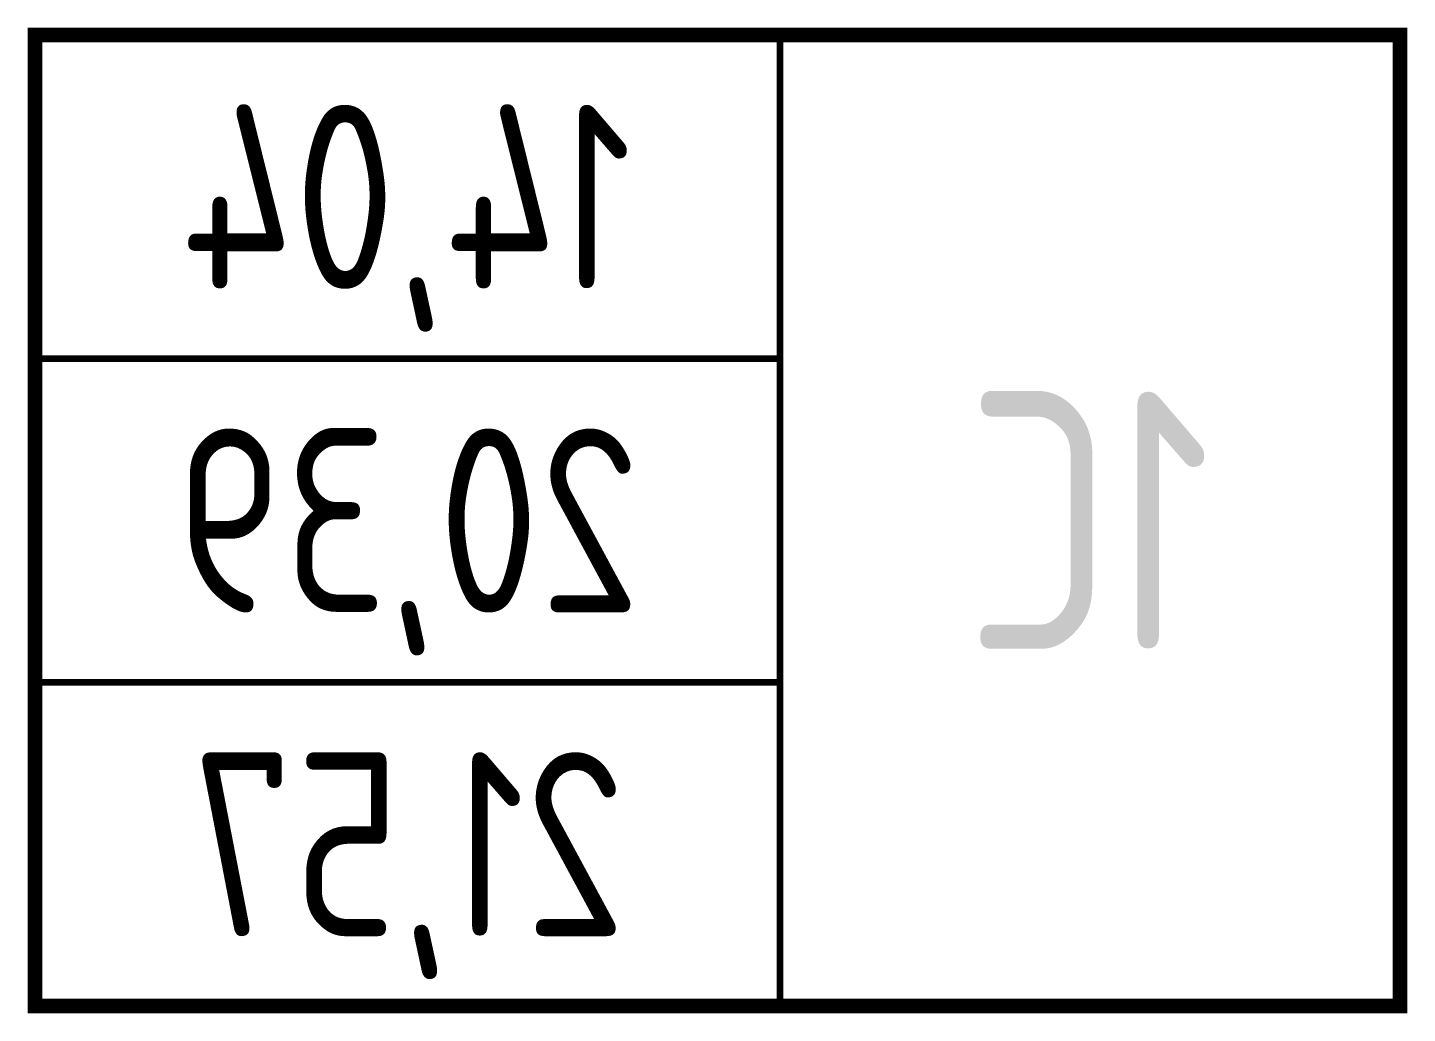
# Model space of a CAD drawing. Header units: millimetres. Extents: x 0 to 145404, y 0 to 194550.
# Drawn here: x 94955 to 96830, y 104501 to 105841 of the extents above; entities that cross this region are included whole.
import ezdxf
from ezdxf.enums import TextEntityAlignment as Align

# ---------------------------------------------------------------- set-up
doc = ezdxf.new("R2010")
doc.units = ezdxf.units.MM
doc.styles.add('ГОСТ 2.304', font='CS_Gost2304.shx')

# ---------------------------------------------------------------- blocks, each defined once
blk = doc.blocks.new('Квартира 1С 3600 тип 1')
at = {"ltscale": 75, "const_width": 20}
blk.add_lwpolyline([(-11094.4, 2485), (-9240, 2485), (-9240, 1165), (-11094.4, 1165)], close=True, dxfattribs=at)
at = {"ltscale": 75, "const_width": 8.8, "elevation": 227.2}
for points in [[(-10252, 2485), (-10252, 1165)], [(-9240, 2045), (-10252, 2045)], [(-9240, 1605), (-10252, 1605)]]:
    blk.add_lwpolyline(points, dxfattribs=at)
at = {"ltscale": 75, "style": 'ГОСТ 2.304'}
for s, height, p in [('14,04', 250, (-9746, 2265)), ('1С', 350, (-10673.2, 1825)), ('20,39', 250, (-9746, 1825)), ('21,57', 250, (-9746, 1385))]:
    blk.add_text(s, height=height, dxfattribs=at).set_placement(p, align=Align.MIDDLE_CENTER)
blk = doc.blocks.new('V_Section_2')
blk.add_blockref('Квартира 1С 3600 тип 1', (7150, -35700))

msp = doc.modelspace()

# ---------------------------------------------------------------- block references
at = {"xscale": -1}
msp.add_blockref('V_Section_2', (92875.5, 139046.1, 0), dxfattribs=at)

doc.saveas('drawing.dxf')
